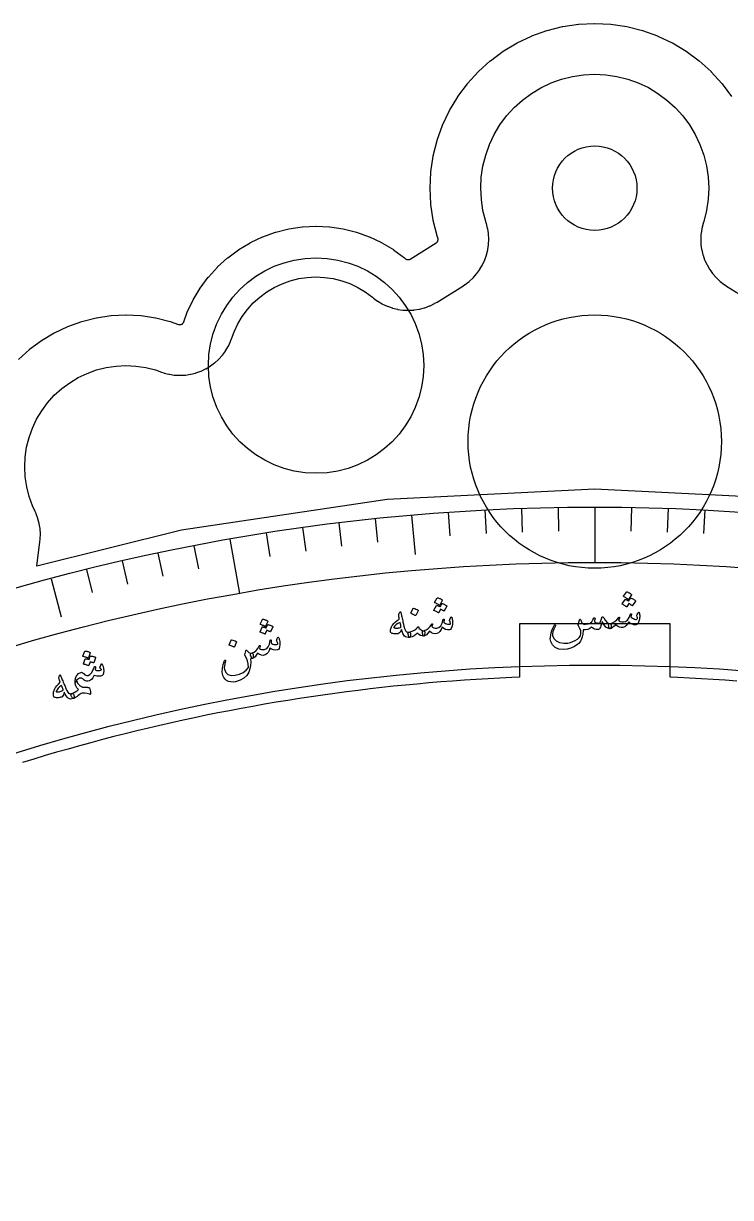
# Model space of a CAD drawing. Header units: millimetres. Extents: x -150 to 150, y -150 to 184.
# Drawn here: x -40.6 to 9.6, y 100.2 to 183.6 of the extents above; entities that cross this region are included whole.
import ezdxf

# ---------------------------------------------------------------- set-up
doc = ezdxf.new("R2010")
doc.units = ezdxf.units.MM
for name, color, linetype in [('CUT_INNER', 6, 'Continuous'), ('CUT_OUTER', 1, 'Continuous'), ('ENGRAVE', 7, 'Continuous'), ('ENGRAVE_FINE', 8, 'Continuous'), ('TEXT', 5, 'Continuous')]:
    doc.layers.add(name, color=color, linetype=linetype)

msp = doc.modelspace()

# ---------------------------------------------------------------- linework, layer by layer
at = {"layer": 'CUT_INNER'}
msp.add_lwpolyline([(10.0967, 136.8781), (9.2567, 136.9375), (8.4163, 136.9917), (7.5755, 137.0408), (6.7345, 137.0847), (5.8933, 137.1234), (5.35, 137.1451), (5.35, 140.95), (-5.35, 140.95), (-5.35, 137.1451), (-5.8933, 137.1234), (-6.7345, 137.0847), (-7.5755, 137.0408), (-8.4163, 136.9917), (-9.2567, 136.9375), (-10.0967, 136.8781), (-10.9364, 136.8136), (-11.7757, 136.7439), (-12.6145, 136.6691), (-13.4529, 136.5891), (-14.2907, 136.504), (-15.128, 136.4137), (-15.9647, 136.3183), (-16.8009, 136.2178), (-17.6364, 136.1122), (-18.4712, 136.0014), (-19.3053, 135.8855), (-20.1388, 135.7645), (-20.9714, 135.6384), (-21.8033, 135.5071), (-22.6343, 135.3708), (-23.4645, 135.2294), (-24.2938, 135.0828), (-25.1222, 134.9312), (-25.9497, 134.7745), (-26.7761, 134.6128), (-27.6016, 134.446), (-28.426, 134.2741), (-29.2494, 134.0971), (-30.0716, 133.9151), (-30.8928, 133.7281), (-31.7127, 133.536), (-32.5315, 133.3389), (-33.349, 133.1368), (-34.1653, 132.9297), (-34.9803, 132.7175), (-35.794, 132.5004), (-36.6063, 132.2783), (-37.4173, 132.0512), (-38.2268, 131.8191), (-39.0349, 131.5821), (-39.8416, 131.3401), (-40.6467, 131.0931)], dxfattribs=at)
for centre, radius in [((0, 171.8909), 3), ((-19.8, 159.2909), 7.65), ((0, 153.8909), 9)]:
    msp.add_circle(centre, radius, dxfattribs=at)
at = {"layer": 'CUT_OUTER'}
msp.add_lwpolyline([(-40.9313, 159.7326), (-40.1569, 160.4344), (-40.1455, 160.4438), (-39.3061, 161.0664), (-39.2938, 161.0745), (-38.3974, 161.6118), (-38.3844, 161.6188), (-37.4396, 162.0656), (-37.426, 162.0713), (-36.442, 162.4234), (-36.4279, 162.4276), (-35.4141, 162.6816), (-35.3997, 162.6844), (-34.3659, 162.8378), (-34.3512, 162.8392), (-33.3074, 162.8905), (-33.2926, 162.8905), (-32.2488, 162.8392), (-32.2341, 162.8378), (-31.2003, 162.6844), (-31.1859, 162.6816), (-30.1721, 162.4276), (-30.158, 162.4234), (-29.5745, 162.2146), (-29.5463, 162.206), (-29.5174, 162.2003), (-29.4881, 162.1974), (-29.4587, 162.1974), (-29.4294, 162.2003), (-29.4005, 162.206), (-29.3724, 162.2146), (-29.3452, 162.2258), (-29.3192, 162.2397), (-29.2947, 162.2561), (-29.272, 162.2748), (-29.2511, 162.2956), (-29.2325, 162.3183), (-29.2161, 162.3428), (-29.2022, 162.3688), (-29.191, 162.396), (-28.9489, 163.0725), (-28.9433, 163.0861), (-28.5342, 163.9511), (-28.5272, 163.964), (-28.0353, 164.7847), (-28.0272, 164.7969), (-27.4572, 165.5655), (-27.4479, 165.5768), (-26.8053, 166.2858), (-26.7949, 166.2962), (-26.086, 166.9387), (-26.0746, 166.9481), (-25.3061, 167.518), (-25.2938, 167.5262), (-24.4731, 168.0181), (-24.4602, 168.025), (-23.5952, 168.4341), (-23.5816, 168.4398), (-22.6808, 168.7621), (-22.6667, 168.7664), (-21.7385, 168.9989), (-21.7241, 169.0017), (-20.7777, 169.1421), (-20.763, 169.1436), (-19.8074, 169.1905), (-19.7926, 169.1905), (-18.837, 169.1436), (-18.8223, 169.1421), (-17.8759, 169.0017), (-17.8615, 168.9989), (-16.9333, 168.7664), (-16.9192, 168.7621), (-16.0184, 168.4398), (-16.0048, 168.4341), (-15.1398, 168.025), (-15.1269, 168.0181), (-14.3062, 167.5262), (-14.2939, 167.518), (-13.5254, 166.9481), (-13.514, 166.9387), (-13.4616, 166.8912), (-13.4385, 166.8723), (-13.4137, 166.8558), (-13.3873, 166.8418), (-13.3597, 166.8305), (-13.3311, 166.822), (-13.3019, 166.8164), (-13.2722, 166.8137), (-13.2423, 166.814), (-13.2127, 166.8172), (-13.1835, 166.8234), (-13.1551, 166.8325), (-13.1277, 166.8443), (-13.1016, 166.8588), (-11.27, 167.9985), (-11.246, 168.015), (-11.2238, 168.0338), (-11.2036, 168.0546), (-11.1854, 168.0773), (-11.1695, 168.1017), (-11.1561, 168.1275), (-11.1452, 168.1545), (-11.1369, 168.1824), (-11.1315, 168.2109), (-11.1288, 168.2399), (-11.1289, 168.269), (-11.1318, 168.2979), (-11.1375, 168.3264), (-11.146, 168.3542), (-11.1937, 168.4876), (-11.198, 168.5017), (-11.4734, 169.6012), (-11.4763, 169.6156), (-11.6426, 170.7368), (-11.644, 170.7514), (-11.6996, 171.8835), (-11.6996, 171.8982), (-11.644, 173.0303), (-11.6426, 173.045), (-11.4763, 174.1662), (-11.4734, 174.1806), (-11.198, 175.2801), (-11.1937, 175.2941), (-10.8119, 176.3613), (-10.8062, 176.3749), (-10.3216, 177.3996), (-10.3147, 177.4125), (-9.732, 178.3847), (-9.7238, 178.397), (-9.0486, 179.3074), (-9.0393, 179.3187), (-8.2781, 180.1586), (-8.2677, 180.169), (-7.4279, 180.9302), (-7.4165, 180.9395), (-6.5061, 181.6147), (-6.4939, 181.6229), (-5.5217, 182.2056), (-5.5087, 182.2125), (-4.4841, 182.6971), (-4.4705, 182.7028), (-3.4033, 183.0846), (-3.3892, 183.0889), (-2.2897, 183.3643), (-2.2753, 183.3671), (-1.1541, 183.5335), (-1.1394, 183.5349), (-0.0074, 183.5905), (0.0074, 183.5905), (1.1394, 183.5349), (1.1541, 183.5335), (2.2753, 183.3671), (2.2897, 183.3643), (3.3892, 183.0889), (3.4033, 183.0846), (4.4705, 182.7028), (4.4841, 182.6971), (5.5087, 182.2125), (5.5217, 182.2056), (6.4939, 181.6229), (6.5061, 181.6147), (7.4165, 180.9395), (7.4279, 180.9302), (8.2677, 180.169), (8.2781, 180.1586), (9.0393, 179.3187), (9.0486, 179.3074), (9.7238, 178.397)], dxfattribs=at)
at = {"layer": 'ENGRAVE'}
for points in [[(14.7516, 149.7753), (0, 150.5), (-14.7516, 149.7753), (-29.3611, 147.6082), (-39.6288, 145.0363), (-39.411, 146.7788), (-39.3939, 146.9478), (-39.3917, 146.976), (-39.3815, 147.3154), (-39.382, 147.3437), (-39.4039, 147.6825), (-39.407, 147.7107), (-39.4607, 148.0459), (-39.4665, 148.0736), (-39.5515, 148.4024), (-39.5599, 148.4294), (-39.6755, 148.7487), (-39.6864, 148.7748), (-39.7553, 148.93), (-39.9453, 149.3317), (-40.184, 149.9975), (-40.3561, 150.6823), (-40.4602, 151.3807), (-40.4953, 152.086), (-40.4611, 152.7913), (-40.358, 153.4898), (-40.1869, 154.1749), (-39.9495, 154.8399), (-39.648, 155.4784), (-39.2854, 156.0843), (-38.8651, 156.6517), (-38.3913, 157.1753), (-37.8684, 157.6498), (-37.3016, 158.0708), (-36.6962, 158.4343), (-36.058, 158.7366), (-35.3934, 158.9749), (-34.7085, 159.147), (-34.0101, 159.2511), (-33.3049, 159.2862), (-32.5996, 159.252), (-31.9011, 159.1489), (-31.2152, 158.9776), (-30.7834, 158.8236), (-30.6195, 158.7696), (-30.5913, 158.761), (-30.2486, 158.6752), (-30.2198, 158.6695), (-29.8703, 158.6176), (-29.841, 158.6147), (-29.4881, 158.5974), (-29.4587, 158.5974), (-29.1058, 158.6147), (-29.0765, 158.6176), (-28.7271, 158.6695), (-28.6982, 158.6752), (-28.3555, 158.761), (-28.3273, 158.7696), (-27.9947, 158.8886), (-27.9675, 158.8999), (-27.6481, 159.0509), (-27.6222, 159.0648), (-27.3191, 159.2464), (-27.2947, 159.2628), (-27.0109, 159.4732), (-26.9881, 159.4919), (-26.7264, 159.7292), (-26.7056, 159.75), (-26.4683, 160.0118), (-26.4496, 160.0345), (-26.2392, 160.3183), (-26.2228, 160.3428), (-26.0412, 160.6458), (-26.0273, 160.6717), (-25.8763, 160.9911), (-25.865, 161.0183), (-25.8014, 161.1832), (-25.6185, 161.6945), (-25.3542, 162.2543), (-25.0369, 162.7845), (-24.6693, 163.281), (-24.2548, 163.739), (-23.7973, 164.1542), (-23.3014, 164.5226), (-22.7717, 164.8406), (-22.2134, 165.1052), (-21.6319, 165.3137), (-21.0327, 165.4643), (-20.4217, 165.5554), (-19.8047, 165.5862), (-19.1876, 165.5563), (-18.5764, 165.4661), (-17.977, 165.3165), (-17.3952, 165.1088), (-16.8365, 164.845), (-16.3064, 164.5278), (-15.7803, 164.1383), (-15.7436, 164.1069), (-15.7206, 164.088), (-15.4328, 163.8752), (-15.408, 163.8586), (-15.1006, 163.6754), (-15.0742, 163.6615), (-14.7501, 163.5097), (-14.7225, 163.4984), (-14.3849, 163.3795), (-14.3563, 163.3711), (-14.0086, 163.2863), (-13.9793, 163.2807), (-13.6249, 163.2309), (-13.5952, 163.2282), (-13.2376, 163.2139), (-13.2078, 163.2142), (-12.8505, 163.2354), (-12.8209, 163.2386), (-12.4675, 163.2952), (-12.4383, 163.3014), (-12.0923, 163.3928), (-12.0639, 163.4018), (-11.7286, 163.5271), (-11.7012, 163.5389), (-11.3801, 163.6969), (-11.354, 163.7114), (-11.1997, 163.8022), (-9.3681, 164.9419), (-9.2222, 165.0376), (-9.1982, 165.0542), (-8.9211, 165.2664), (-8.8989, 165.2852), (-8.6437, 165.5232), (-8.6234, 165.5441), (-8.3924, 165.8057), (-8.3743, 165.8284), (-8.1697, 166.1112), (-8.1538, 166.1356), (-7.9776, 166.4368), (-7.9642, 166.4626), (-7.8179, 166.7795), (-7.8071, 166.8065), (-7.6922, 167.1361), (-7.684, 167.164), (-7.6016, 167.5031), (-7.5961, 167.5317), (-7.547, 167.8772), (-7.5443, 167.9062), (-7.5288, 168.2548), (-7.5289, 168.2839), (-7.5473, 168.6325), (-7.5502, 168.6614), (-7.6022, 169.0065), (-7.608, 169.035), (-7.6932, 169.3735), (-7.7016, 169.4013), (-7.7422, 169.524), (-7.9388, 170.3066), (-8.0558, 171.0923), (-8.0953, 171.8858), (-8.0568, 172.6793), (-7.9407, 173.4652), (-7.7482, 174.236), (-7.481, 174.9841), (-7.1418, 175.7025), (-6.7338, 176.3842), (-6.261, 177.0225), (-5.7278, 177.6115), (-5.1395, 178.1454), (-4.5017, 178.619), (-3.8206, 179.0279), (-3.1026, 179.368), (-2.3548, 179.6361), (-1.5843, 179.8296), (-0.7985, 179.9467), (-0.0051, 179.9862), (0.7884, 179.9477), (1.5743, 179.8316), (2.3451, 179.6391), (3.0932, 179.3719), (3.8116, 179.0327), (4.4933, 178.6247), (5.1317, 178.1519), (5.7206, 177.6187), (6.2545, 177.0304), (6.7282, 176.3926), (7.137, 175.7115), (7.4771, 174.9935), (7.7452, 174.2457), (7.9388, 173.4752), (8.0558, 172.6894), (8.0953, 171.896), (8.0568, 171.1025), (7.9407, 170.3166), (7.7455, 169.5349), (7.7016, 169.4013), (7.6932, 169.3735), (7.608, 169.035), (7.6022, 169.0065), (7.5502, 168.6614), (7.5473, 168.6325), (7.5289, 168.2839), (7.5288, 168.2548), (7.5443, 167.9062), (7.547, 167.8772), (7.5961, 167.5317), (7.6016, 167.5031), (7.684, 167.164), (7.6922, 167.1361), (7.8071, 166.8065), (7.8179, 166.7795), (7.9642, 166.4626), (7.9776, 166.4368), (8.1538, 166.1356), (8.1697, 166.1112), (8.3743, 165.8284), (8.3924, 165.8057), (8.6234, 165.5441), (8.6437, 165.5232), (8.8989, 165.2852), (8.9211, 165.2664), (9.1982, 165.0542), (9.2222, 165.0376), (9.3681, 164.9419), (11.1997, 163.8022)], [(-13.0067, 148.6671), (-12.7622, 145.8728)], [(0, 149.235), (0, 145.308)], [(-25.9144, 146.9678), (-25.2325, 143.1004)], [(-38.6249, 144.1499), (-37.8989, 141.4405)]]:
    msp.add_lwpolyline(points, dxfattribs=at)
for radius in [149.235, 145.308, 138.015]:
    msp.add_circle((0, 0), radius, dxfattribs=at)
at = {"layer": 'ENGRAVE_FINE'}
for points in [[(-10.4101, 148.8715), (-10.2927, 147.1926)], [(-7.8104, 149.0305), (-7.7223, 147.3498)], [(-5.2082, 149.1441), (-5.1495, 147.4621)], [(-2.6045, 149.2123), (-2.5751, 147.5295)], [(2.6045, 149.2123), (2.5751, 147.5295)], [(5.2082, 149.1441), (5.1495, 147.4621)], [(7.8104, 149.0305), (7.7223, 147.3498)], [(-20.7695, 147.7827), (-20.5353, 146.116)], [(-18.1872, 148.1226), (-17.9821, 146.4522)], [(-15.5993, 148.4175), (-15.4234, 146.7437)], [(-23.3455, 147.3977), (-23.0822, 145.7354)], [(-31.0277, 145.9739), (-30.6778, 144.3276)], [(-28.4754, 146.4931), (-28.1542, 144.8411)], [(-33.5706, 145.4101), (-33.192, 143.7703)], [(-36.1032, 144.8021), (-35.6961, 143.1691)]]:
    msp.add_lwpolyline(points, dxfattribs=at)
at = {"layer": 'TEXT'}
for points in [[(-11.1885, 142.7808), (-11.1836, 142.7864), (-11.1764, 142.7901), (-11.167, 142.7919), (-11.1552, 142.7918), (-11.1123, 142.7796), (-11.0706, 142.7658), (-11.0301, 142.7502), (-10.9909, 142.733), (-10.9525, 142.7139), (-10.9148, 142.6926), (-10.8778, 142.6691), (-10.8414, 142.6435), (-10.8321, 142.6339), (-10.8271, 142.6246), (-10.8265, 142.6154), (-10.83, 142.6065), (-11.0085, 142.273), (-11.0155, 142.2667), (-11.0249, 142.2654), (-11.0369, 142.2692), (-11.0514, 142.2781), (-11.0639, 142.2856), (-11.0836, 142.2966), (-11.1105, 142.3114), (-11.1446, 142.3297), (-11.1865, 142.3517), (-11.2366, 142.3772), (-11.2949, 142.4063), (-11.3616, 142.4389), (-11.3705, 142.4444), (-11.3753, 142.4504), (-11.3758, 142.4567), (-11.372, 142.4633)], [(2.5525, 142.7594), (2.5579, 142.7645), (2.5654, 142.7675), (2.5749, 142.7684), (2.5865, 142.7671), (2.628, 142.7509), (2.668, 142.7331), (2.7067, 142.7138), (2.744, 142.6929), (2.7802, 142.6701), (2.8156, 142.6453), (2.8502, 142.6184), (2.8838, 142.5894), (2.8903, 142.5806), (2.893, 142.5714), (2.892, 142.5617), (2.8873, 142.5516), (2.6783, 142.2368), (2.6726, 142.2327), (2.6645, 142.2328), (2.6537, 142.2372), (2.6404, 142.2459), (2.6317, 142.2518), (2.618, 142.261), (2.5994, 142.2734), (2.5758, 142.289), (2.5472, 142.3076), (2.5136, 142.3289), (2.4751, 142.353), (2.4316, 142.3797), (2.28, 142.1472), (2.2725, 142.1416), (2.263, 142.1412), (2.2515, 142.1461), (2.2379, 142.1563), (2.2262, 142.1648), (2.2077, 142.1777), (2.1823, 142.1949), (2.1502, 142.2164), (2.1108, 142.2421), (2.0635, 142.2722), (2.0083, 142.3065), (1.9452, 142.3452), (1.9387, 142.3516), (1.9358, 142.3579), (1.9367, 142.3642), (1.9413, 142.3704), (2.1528, 142.6695), (2.1582, 142.6746), (2.1657, 142.6777), (2.1752, 142.6786), (2.1868, 142.6773), (2.2162, 142.666), (2.2452, 142.6539), (2.274, 142.641), (2.3025, 142.6273), (2.3304, 142.6125), (2.3575, 142.5965), (2.3838, 142.5791), (2.4093, 142.5605)], [(2.2671, 143.2005), (2.2725, 143.2057), (2.28, 143.2087), (2.2896, 143.2096), (2.3012, 143.2084), (2.3428, 143.1922), (2.383, 143.1745), (2.4219, 143.1553), (2.4594, 143.1344), (2.4957, 143.1118), (2.5313, 143.087), (2.566, 143.0602), (2.5998, 143.0312), (2.6081, 143.0209), (2.6122, 143.0111), (2.612, 143.0019), (2.6076, 142.9933), (2.3986, 142.6781), (2.3911, 142.6725), (2.3815, 142.6721), (2.37, 142.677), (2.3564, 142.6872), (2.3446, 142.6958), (2.326, 142.7087), (2.3006, 142.7259), (2.2684, 142.7474), (2.2288, 142.7732), (2.1814, 142.8033), (2.126, 142.8377), (2.0627, 142.8764), (2.0543, 142.8828), (2.0501, 142.8891), (2.0502, 142.8954), (2.0546, 142.9017)], [(-13.8435, 141.7681), (-13.8213, 141.7966), (-13.8022, 141.8016), (-13.7861, 141.7832), (-13.773, 141.7412), (-13.7676, 141.7157), (-13.7596, 141.6804), (-13.7491, 141.6353), (-13.7361, 141.5804), (-13.7208, 141.5153), (-13.7034, 141.4392), (-13.6838, 141.3524), (-13.6622, 141.2546), (-13.6409, 141.1586), (-13.6219, 141.0725), (-13.6052, 140.9966), (-13.5908, 140.9307), (-13.5787, 140.8751), (-13.5689, 140.83), (-13.5615, 140.7956), (-13.5565, 140.7717), (-13.5204, 140.6216), (-13.4783, 140.5063), (-13.4301, 140.4259), (-13.3758, 140.3802), (-13.3391, 140.364), (-13.2957, 140.3552), (-13.2457, 140.3538), (-13.189, 140.36), (-13.1549, 140.3576), (-13.1276, 140.3436), (-13.1071, 140.3179), (-13.0934, 140.2804), (-13.0854, 140.2346), (-13.0826, 140.1877), (-13.085, 140.1398), (-13.0925, 140.0909), (-13.104, 140.0488), (-13.118, 140.0169), (-13.1346, 139.9953), (-13.1537, 139.9841), (-13.2626, 139.9748), (-13.3582, 139.9858), (-13.4405, 140.0169), (-13.5097, 140.0682), (-13.5714, 140.1473), (-13.6263, 140.2539), (-13.6746, 140.388), (-13.7161, 140.5497), (-13.7652, 140.444), (-13.8174, 140.3596), (-13.8727, 140.2964), (-13.931, 140.2545), (-13.98, 140.2368), (-14.0385, 140.2259), (-14.1067, 140.222), (-14.1844, 140.2249), (-14.2672, 140.235), (-14.3372, 140.2494), (-14.3946, 140.2683), (-14.4394, 140.2917), (-14.4767, 140.3224), (-14.5028, 140.3558), (-14.5176, 140.3919), (-14.5211, 140.4309), (-14.5164, 140.4804), (-14.5056, 140.5358), (-14.4885, 140.5971), (-14.4651, 140.6644), (-14.4383, 140.7322), (-14.4143, 140.7866), (-14.3932, 140.8275), (-14.3749, 140.855), (-14.2693, 140.97), (-14.1525, 141.0798), (-14.0244, 141.1843), (-13.8851, 141.2835), (-13.8984, 141.363), (-13.9092, 141.4318), (-13.9173, 141.4898), (-13.9227, 141.5369), (-13.9242, 141.5768), (-13.9206, 141.613), (-13.9119, 141.6455), (-13.898, 141.6742)], [(-12.8966, 142.0427), (-12.8918, 142.0484), (-12.8847, 142.0522), (-12.8753, 142.0541), (-12.8636, 142.0541), (-12.7787, 142.0286), (-12.6979, 141.9953), (-12.6213, 141.9542), (-12.5488, 141.9054), (-12.5415, 141.8976), (-12.5378, 141.8895), (-12.5379, 141.8811), (-12.5416, 141.8723), (-12.7109, 141.5371), (-12.7176, 141.5289), (-12.7269, 141.5262), (-12.7388, 141.5291), (-12.7533, 141.5375), (-12.7659, 141.5448), (-12.7856, 141.5557), (-12.8126, 141.5701), (-12.8468, 141.5881), (-12.8887, 141.6095), (-12.9389, 141.6344), (-12.9974, 141.6628), (-13.0642, 141.6946), (-13.0732, 141.7001), (-13.078, 141.7059), (-13.0786, 141.7122), (-13.0749, 141.7188)], [(-10.8629, 142.3684), (-10.858, 142.374), (-10.8509, 142.3777), (-10.8415, 142.3795), (-10.8298, 142.3793), (-10.787, 142.367), (-10.7455, 142.3531), (-10.7051, 142.3374), (-10.666, 142.3201), (-10.6278, 142.3009), (-10.5903, 142.2795), (-10.5534, 142.256), (-10.5171, 142.2303), (-10.5099, 142.2221), (-10.5063, 142.2132), (-10.5064, 142.2035), (-10.5101, 142.1929), (-10.6887, 141.8599), (-10.6939, 141.8553), (-10.702, 141.8547), (-10.7131, 141.858), (-10.7272, 141.8654), (-10.7364, 141.8705), (-10.7509, 141.8783), (-10.7706, 141.8889), (-10.7956, 141.9023), (-10.8258, 141.9181), (-10.8612, 141.9362), (-10.9018, 141.9565), (-10.9476, 141.979), (-11.0768, 141.7333), (-11.0837, 141.727), (-11.0931, 141.7257), (-11.105, 141.7295), (-11.1195, 141.7384), (-11.132, 141.7458), (-11.1516, 141.7569), (-11.1784, 141.7716), (-11.2124, 141.79), (-11.2541, 141.8119), (-11.3041, 141.8374), (-11.3623, 141.8664), (-11.4287, 141.899), (-11.4358, 141.9047), (-11.4392, 141.9108), (-11.4389, 141.9171), (-11.4349, 141.9237), (-11.2524, 142.2413), (-11.2475, 142.247), (-11.2404, 142.2507), (-11.231, 142.2525), (-11.2193, 142.2523), (-11.189, 142.2438), (-11.1589, 142.2345), (-11.1291, 142.2243), (-11.0994, 142.2134), (-11.0702, 142.2013), (-11.0417, 142.1879), (-11.0139, 142.1731), (-10.9868, 142.1569)], [(-23.6068, 141.2595), (-23.6025, 141.2656), (-23.5956, 141.2699), (-23.5864, 141.2725), (-23.5747, 141.2734), (-23.5309, 141.265), (-23.4881, 141.2548), (-23.4464, 141.2429), (-23.4058, 141.2292), (-23.3659, 141.2135), (-23.3265, 141.1955), (-23.2876, 141.1754), (-23.249, 141.153), (-23.239, 141.1443), (-23.2332, 141.1354), (-23.2318, 141.1264), (-23.2345, 141.1172), (-23.3833, 140.7694), (-23.3896, 140.7625), (-23.3989, 140.7604), (-23.4112, 140.7632), (-23.4264, 140.7707), (-23.4395, 140.777), (-23.4601, 140.7864), (-23.4882, 140.7987), (-23.5238, 140.814), (-23.5674, 140.8323), (-23.6195, 140.8533), (-23.6802, 140.8772), (-23.7494, 140.9038), (-23.7588, 140.9086), (-23.7641, 140.9141), (-23.7651, 140.9203), (-23.762, 140.9272)], [(-13.8307, 141.0317), (-13.9773, 140.9648), (-14.0995, 140.8881), (-14.1974, 140.8015), (-14.271, 140.7053), (-14.2753, 140.6927), (-14.2739, 140.6818), (-14.2669, 140.6725), (-14.2542, 140.6648), (-14.2088, 140.6506), (-14.1602, 140.6411), (-14.1083, 140.6364), (-14.0533, 140.6366), (-13.995, 140.6414), (-13.9335, 140.6511), (-13.8689, 140.6655), (-13.8009, 140.6847), (-13.7906, 140.6892), (-13.7799, 140.6963), (-13.769, 140.706), (-13.7579, 140.7184), (-13.7637, 140.7524), (-13.7705, 140.7878), (-13.7782, 140.8247), (-13.7868, 140.8631), (-13.7964, 140.903), (-13.8069, 140.9444), (-13.8183, 140.9873), (-13.8307, 141.0317)], [(-10.2089, 141.4283), (-10.2002, 141.4353), (-10.1893, 141.434), (-10.1762, 141.4244), (-10.1609, 141.4066), (-10.1437, 141.3757), (-10.1291, 141.331), (-10.1173, 141.2725), (-10.1082, 141.2), (-10.101, 141.1175), (-10.0996, 141.0366), (-10.1042, 140.9574), (-10.1147, 140.8799), (-10.1505, 140.728), (-10.1944, 140.6176), (-10.2465, 140.5486), (-10.3069, 140.5211), (-10.4542, 140.5189), (-10.5929, 140.5471), (-10.7229, 140.6059), (-10.8444, 140.6952), (-10.9107, 140.5346), (-10.9941, 140.4069), (-11.0945, 140.312), (-11.2121, 140.2497), (-11.3389, 140.228), (-11.4708, 140.2499), (-11.6079, 140.3154), (-11.7504, 140.4246), (-11.8461, 140.2784), (-11.9429, 140.1715), (-12.0407, 140.1039), (-12.1399, 140.0756), (-12.1611, 140.0854), (-12.1833, 140.1182), (-12.2065, 140.1741), (-12.2307, 140.253), (-12.2439, 140.3319), (-12.2386, 140.3913), (-12.2148, 140.4313), (-12.1725, 140.4518), (-11.9839, 140.5119), (-11.8227, 140.6111), (-11.6887, 140.7494), (-11.5819, 140.9269), (-11.5761, 140.9365), (-11.5696, 140.9436), (-11.5623, 140.9482), (-11.5544, 140.9502), (-11.5443, 140.9499), (-11.5352, 140.9475), (-11.5269, 140.9429), (-11.5195, 140.9362), (-11.5138, 140.914), (-11.5198, 140.8751), (-11.5376, 140.8195), (-11.5671, 140.7471), (-11.5165, 140.6973), (-11.4416, 140.6637), (-11.3422, 140.6462), (-11.2185, 140.6448), (-11.0679, 140.6891), (-10.9422, 140.8044), (-10.8412, 140.9908), (-10.7648, 141.2483), (-10.7611, 141.2614), (-10.756, 141.271), (-10.7496, 141.277), (-10.7419, 141.2795), (-10.73, 141.2793), (-10.7196, 141.277), (-10.7105, 141.2724), (-10.7029, 141.2656), (-10.6969, 141.2555), (-10.6929, 141.2453), (-10.6911, 141.2349), (-10.6914, 141.2244), (-10.7199, 141.0455), (-10.6677, 141.0058), (-10.606, 140.9721), (-10.5348, 140.9443), (-10.454, 140.9225), (-10.3761, 140.9101), (-10.3176, 140.9104), (-10.2783, 140.9236), (-10.2584, 140.9495), (-10.254, 140.9871), (-10.2618, 141.0396), (-10.2817, 141.1071), (-10.3138, 141.1894), (-10.3111, 141.2135), (-10.2927, 141.2614), (-10.2587, 141.333), (-10.2089, 141.4283)], [(0.4929, 141.3676), (0.5011, 141.3888), (0.513, 141.4063), (0.5285, 141.4201), (0.5477, 141.4303), (0.5726, 141.4341), (0.597, 141.4248), (0.6207, 141.4024), (0.6439, 141.3669), (0.7468, 141.1942), (0.8519, 141.0711), (0.9591, 140.9978), (1.0688, 140.9742), (1.1215, 140.9607), (1.1541, 140.9169), (1.1665, 140.8429), (1.1589, 140.7386), (1.1448, 140.6763), (1.1246, 140.6319), (1.0983, 140.6053), (1.0659, 140.5967), (0.9188, 140.6273), (0.786, 140.717), (0.6675, 140.8658), (0.563, 141.0736), (0.5545, 141.0923), (0.5453, 141.0978), (0.5356, 141.0903), (0.5253, 141.0696), (0.4759, 140.9151), (0.4334, 140.7909), (0.3979, 140.6972), (0.3693, 140.6338), (0.3408, 140.588), (0.3055, 140.5553), (0.2635, 140.5357), (0.2147, 140.5292), (0.0959, 140.5396), (-0.0188, 140.5745), (-0.1294, 140.6339), (-0.2359, 140.718), (-0.3557, 140.6123), (-0.4942, 140.5432), (-0.6515, 140.5106), (-0.8276, 140.5144), (-0.8327, 140.4042), (-0.841, 140.3003), (-0.8523, 140.2027), (-0.8668, 140.1114), (-0.8845, 140.0261), (-0.9053, 139.9465), (-0.9292, 139.8726), (-0.9562, 139.8045), (-1.0002, 139.7138), (-1.0545, 139.6308), (-1.1191, 139.5556), (-1.1941, 139.4881), (-1.4413, 139.3232), (-1.6978, 139.2059), (-1.9638, 139.1364), (-2.2396, 139.1144), (-2.5567, 139.1537), (-2.8103, 139.2624), (-3.0007, 139.4407), (-3.1279, 139.6889), (-3.148, 139.7768), (-3.1551, 139.8824), (-3.149, 140.0055), (-3.1298, 140.1462), (-3.0947, 140.3015), (-3.0411, 140.4681), (-2.9687, 140.6462), (-2.8776, 140.8356), (-2.8693, 140.8486), (-2.8603, 140.858), (-2.8508, 140.8637), (-2.8406, 140.8657), (-2.827, 140.8647), (-2.8154, 140.861), (-2.8059, 140.8546), (-2.7984, 140.8456), (-2.7935, 140.8349), (-2.7917, 140.8237), (-2.793, 140.8119), (-2.7975, 140.7995), (-2.9033, 140.572), (-2.9715, 140.3815), (-3.0023, 140.228), (-2.9959, 140.1114), (-2.9005, 139.8957), (-2.7369, 139.7328), (-2.5052, 139.6223), (-2.2054, 139.5639), (-2.0575, 139.5603), (-1.9001, 139.5788), (-1.7331, 139.6193), (-1.5564, 139.6817), (-1.3795, 139.7643), (-1.2285, 139.8612), (-1.1033, 139.9723), (-1.004, 140.0979), (-0.9804, 140.2643), (-0.9991, 140.4356), (-1.0601, 140.6119), (-1.1635, 140.7931), (-1.1739, 140.8137), (-1.1795, 140.8338), (-1.1805, 140.8535), (-1.1767, 140.8727), (-1.0832, 141.2216), (-1.0699, 141.2532), (-1.0543, 141.268), (-1.0364, 141.266), (-1.0164, 141.2473), (-0.9893, 141.1966), (-0.9633, 141.1407), (-0.9382, 141.0795), (-0.9143, 141.0131), (-0.8705, 140.9564), (-0.782, 140.9247), (-0.6486, 140.9178), (-0.4705, 140.9355), (-0.3741, 140.9633), (-0.2898, 141.0126), (-0.2174, 141.0832), (-0.1571, 141.1753), (-0.149, 141.1883), (-0.1414, 141.2021), (-0.1344, 141.2167), (-0.1278, 141.232), (-0.1215, 141.2479), (-0.1153, 141.264), (-0.109, 141.2804), (-0.1027, 141.2971), (-0.0899, 141.3285), (-0.0765, 141.3516), (-0.0627, 141.3663), (-0.0482, 141.3726), (-0.0357, 141.3729), (-0.0231, 141.3695), (-0.0105, 141.3624), (0.0021, 141.3516), (0.0126, 141.3404), (0.0189, 141.3275), (0.021, 141.3131), (0.0189, 141.2971), (-0.023, 141.1754), (-0.0283, 141.1385), (-0.023, 141.1073), (-0.0073, 141.0818), (0.0188, 141.0622), (0.1012, 141.0246), (0.1851, 141.0044), (0.2706, 141.0013), (0.3578, 141.0156), (0.3866, 141.0422), (0.4187, 141.1098), (0.4541, 141.2182), (0.4929, 141.3676)], [(3.1154, 141.7621), (3.1247, 141.7682), (3.1355, 141.7658), (3.1476, 141.7551), (3.1611, 141.7359), (3.1754, 141.7036), (3.1856, 141.6577), (3.1919, 141.5983), (3.1942, 141.5253), (3.1937, 141.4425), (3.1874, 141.3619), (3.1754, 141.2834), (3.1577, 141.2073), (3.1078, 141.0594), (3.0537, 140.9536), (2.9953, 140.8898), (2.9327, 140.868), (2.7857, 140.8797), (2.6503, 140.9208), (2.5264, 140.9916), (2.4138, 141.0919), (2.3327, 140.9382), (2.2378, 140.8189), (2.1289, 140.7338), (2.006, 140.6829), (1.8777, 140.6731), (1.7484, 140.7073), (1.6181, 140.7854), (1.4864, 140.9075), (1.3774, 140.7709), (1.2711, 140.6736), (1.1673, 140.6155), (1.0659, 140.5967), (1.0457, 140.6083), (1.0266, 140.6431), (1.0088, 140.7009), (0.9921, 140.7818), (0.9864, 140.8615), (0.9973, 140.9202), (1.0248, 140.9578), (1.0688, 140.9742), (1.2621, 141.0164), (1.4319, 141.1), (1.5783, 141.2251), (1.7013, 141.3917), (1.708, 141.4008), (1.7152, 141.4073), (1.7228, 141.4111), (1.731, 141.4124), (1.7409, 141.4112), (1.7498, 141.4079), (1.7576, 141.4026), (1.7643, 141.3952), (1.768, 141.3726), (1.7583, 141.3344), (1.7354, 141.2807), (1.6992, 141.2114), (1.7449, 141.157), (1.8163, 141.1166), (1.9136, 141.0898), (2.0367, 141.0768), (2.1908, 141.1068), (2.3268, 141.2098), (2.4448, 141.3858), (2.545, 141.635), (2.55, 141.6478), (2.5559, 141.6568), (2.5628, 141.6622), (2.5708, 141.6639), (2.5826, 141.6627), (2.5927, 141.6593), (2.6013, 141.6539), (2.6083, 141.6465), (2.6133, 141.6359), (2.6163, 141.6253), (2.6172, 141.6148), (2.6159, 141.6044), (2.5707, 141.429), (2.6189, 141.3845), (2.6772, 141.3452), (2.7455, 141.3108), (2.8238, 141.2815), (2.9002, 141.2618), (2.9586, 141.2567), (2.9989, 141.2661), (3.0211, 141.29), (3.029, 141.327), (3.0262, 141.3801), (3.0127, 141.4491), (2.9885, 141.534), (2.9935, 141.5578), (3.0163, 141.6037), (3.0569, 141.6718), (3.1154, 141.7621)], [(-23.2465, 140.8771), (-23.2422, 140.8831), (-23.2354, 140.8874), (-23.2261, 140.89), (-23.2145, 140.8909), (-23.1708, 140.8824), (-23.1282, 140.8721), (-23.0866, 140.8601), (-23.0462, 140.8462), (-23.0064, 140.8304), (-22.9672, 140.8124), (-22.9283, 140.7921), (-22.89, 140.7697), (-22.8821, 140.7622), (-22.8777, 140.7536), (-22.8769, 140.7439), (-22.8797, 140.7331), (-23.0286, 140.3857), (-23.0333, 140.3807), (-23.0414, 140.3794), (-23.0528, 140.3818), (-23.0674, 140.3879), (-23.0771, 140.3921), (-23.0922, 140.3987), (-23.1127, 140.4075), (-23.1388, 140.4186), (-23.1702, 140.4318), (-23.2071, 140.4467), (-23.2493, 140.4634), (-23.2969, 140.4818), (-23.4041, 140.2258), (-23.4105, 140.2189), (-23.4198, 140.2168), (-23.432, 140.2196), (-23.4471, 140.2271), (-23.4602, 140.2334), (-23.4808, 140.2428), (-23.5088, 140.2551), (-23.5442, 140.2704), (-23.5877, 140.2886), (-23.6397, 140.3097), (-23.7001, 140.3335), (-23.7692, 140.3601), (-23.7767, 140.3652), (-23.7806, 140.3709), (-23.7809, 140.3773), (-23.7775, 140.3842), (-23.6234, 140.7165), (-23.6191, 140.7226), (-23.6123, 140.7269), (-23.603, 140.7295), (-23.5914, 140.7304), (-23.5605, 140.7246), (-23.5297, 140.7179), (-23.4991, 140.7104), (-23.4686, 140.702), (-23.4385, 140.6926), (-23.4089, 140.6817), (-23.3799, 140.6693), (-23.3515, 140.6556)], [(-12.1725, 140.4518), (-12.1385, 140.4439), (-12.1133, 140.4348), (-12.0969, 140.4244), (-12.0893, 140.4126), (-12.0846, 140.3941), (-12.0816, 140.3712), (-12.0803, 140.3439), (-12.0807, 140.3123), (-12.0879, 140.2104), (-12.1001, 140.137), (-12.1175, 140.092), (-12.1399, 140.0756), (-12.2535, 140.0818), (-12.3699, 140.1197), (-12.4893, 140.1894), (-12.6116, 140.2909), (-12.7095, 140.1791), (-12.8325, 140.0908), (-12.9805, 140.0258), (-13.1537, 139.9841), (-13.173, 139.9862), (-13.1894, 139.9965), (-13.203, 140.015), (-13.2136, 140.0416), (-13.2634, 140.2139), (-13.2689, 140.2331), (-13.2694, 140.2544), (-13.2648, 140.2778), (-13.2551, 140.3032), (-13.2431, 140.3233), (-13.2281, 140.3394), (-13.21, 140.3517), (-13.189, 140.36), (-12.9816, 140.4109), (-12.8138, 140.4832), (-12.6857, 140.577), (-12.5972, 140.6923), (-12.587, 140.708), (-12.5744, 140.7196), (-12.5593, 140.7273), (-12.5417, 140.731), (-12.5251, 140.7301), (-12.5127, 140.7241), (-12.5046, 140.7129), (-12.5008, 140.6967), (-12.4989, 140.6811), (-12.4961, 140.6676), (-12.4925, 140.6564), (-12.488, 140.6473), (-12.4104, 140.5691), (-12.3319, 140.5105), (-12.2526, 140.4714), (-12.1725, 140.4518)], [(-25.8289, 139.7909), (-25.8247, 139.7971), (-25.818, 139.8015), (-25.8089, 139.8042), (-25.7973, 139.8053), (-25.7107, 139.7877), (-25.6274, 139.7619), (-25.5476, 139.728), (-25.4711, 139.686), (-25.4631, 139.6789), (-25.4587, 139.6712), (-25.458, 139.6628), (-25.4609, 139.6538), (-25.598, 139.3045), (-25.6039, 139.2957), (-25.6129, 139.2922), (-25.6249, 139.294), (-25.6401, 139.3011), (-25.6533, 139.3072), (-25.6739, 139.3162), (-25.702, 139.3281), (-25.7376, 139.3428), (-25.7812, 139.3603), (-25.8333, 139.3806), (-25.894, 139.4034), (-25.9632, 139.429), (-25.9726, 139.4336), (-25.9779, 139.439), (-25.9791, 139.4452), (-25.9761, 139.4522)], [(-22.5129, 139.9977), (-22.5049, 140.0054), (-22.4939, 140.005), (-22.48, 139.9966), (-22.4633, 139.9802), (-22.4434, 139.951), (-22.425, 139.9077), (-22.4081, 139.8504), (-22.3927, 139.7791), (-22.3783, 139.6975), (-22.3699, 139.617), (-22.3676, 139.5378), (-22.3712, 139.4596), (-22.3936, 139.3052), (-22.4278, 139.1914), (-22.4737, 139.1181), (-22.5314, 139.0854), (-22.678, 139.0703), (-22.8186, 139.0864), (-22.9533, 139.1336), (-23.0821, 139.2119), (-23.1341, 139.0462), (-23.206, 138.9117), (-23.2978, 138.8083), (-23.4095, 138.7361), (-23.5339, 138.7033), (-23.6672, 138.7136), (-23.8095, 138.7669), (-23.961, 138.8633), (-24.0436, 138.7093), (-24.1306, 138.5944), (-24.2222, 138.5185), (-24.3185, 138.4817), (-24.3405, 138.4895), (-24.3655, 138.5202), (-24.3935, 138.5739), (-24.4245, 138.6504), (-24.4445, 138.7278), (-24.4444, 138.7875), (-24.4242, 138.8294), (-24.3838, 138.8535), (-24.2012, 138.9299), (-24.0493, 139.0428), (-23.9279, 139.1922), (-23.837, 139.3783), (-23.832, 139.3885), (-23.8262, 139.3961), (-23.8193, 139.4013), (-23.8115, 139.404), (-23.8015, 139.4046), (-23.7922, 139.403), (-23.7836, 139.3991), (-23.7756, 139.3931), (-23.768, 139.3715), (-23.7706, 139.3322), (-23.7834, 139.2752), (-23.8066, 139.2005), (-23.7518, 139.1553), (-23.6742, 139.1284), (-23.5737, 139.1197), (-23.4503, 139.1291), (-23.3042, 139.1863), (-23.189, 139.3122), (-23.1047, 139.5066), (-23.051, 139.7698), (-23.0485, 139.7833), (-23.0443, 139.7933), (-23.0384, 139.7998), (-23.0309, 139.8029), (-23.0191, 139.8038), (-23.0085, 139.8024), (-22.9991, 139.7986), (-22.9909, 139.7925), (-22.984, 139.783), (-22.9792, 139.7732), (-22.9764, 139.763), (-22.9758, 139.7525), (-22.9886, 139.5718), (-22.9331, 139.5368), (-22.8687, 139.5086), (-22.7953, 139.4871), (-22.713, 139.4724), (-22.6343, 139.4668), (-22.576, 139.4723), (-22.5381, 139.4888), (-22.5205, 139.5163), (-22.5194, 139.5542), (-22.5317, 139.6059), (-22.5575, 139.6713), (-22.5966, 139.7505), (-22.596, 139.7748), (-22.5819, 139.8241), (-22.5542, 139.8984), (-22.5129, 139.9977)], [(-36.2347, 138.9925), (-36.2309, 138.9989), (-36.2244, 139.0039), (-36.2154, 139.0073), (-36.2038, 139.0092), (-36.1593, 139.0048), (-36.1157, 138.9986), (-36.073, 138.9904), (-36.0312, 138.9804), (-35.99, 138.9683), (-35.949, 138.954), (-35.9083, 138.9375), (-35.8679, 138.9187), (-35.8571, 138.9109), (-35.8505, 138.9026), (-35.8482, 138.8937), (-35.8502, 138.8842), (-35.9678, 138.5244), (-35.9736, 138.517), (-35.9827, 138.5141), (-35.9952, 138.5157), (-36.011, 138.5219), (-36.0247, 138.527), (-36.0461, 138.5344), (-36.0753, 138.5442), (-36.1122, 138.5562), (-36.1573, 138.5705), (-36.2113, 138.5867), (-36.274, 138.605), (-36.3455, 138.6253), (-36.3553, 138.6293), (-36.361, 138.6343), (-36.3626, 138.6404), (-36.3601, 138.6475)], [(-35.8408, 138.644), (-35.837, 138.6504), (-35.8306, 138.6553), (-35.8216, 138.6587), (-35.81, 138.6606), (-35.7657, 138.6561), (-35.7222, 138.6497), (-35.6796, 138.6415), (-35.638, 138.6313), (-35.5969, 138.6191), (-35.556, 138.6047), (-35.5155, 138.5881), (-35.4752, 138.5691), (-35.4666, 138.5624), (-35.4615, 138.5542), (-35.4599, 138.5446), (-35.4617, 138.5336), (-35.5795, 138.1742), (-35.5838, 138.1688), (-35.5917, 138.1667), (-35.6033, 138.1681), (-35.6185, 138.1728), (-35.6285, 138.1762), (-35.6442, 138.1814), (-35.6655, 138.1883), (-35.6925, 138.1971), (-35.7251, 138.2073), (-35.7632, 138.2189), (-35.8069, 138.2317), (-35.8561, 138.2457), (-35.9404, 137.9811), (-35.9461, 137.9736), (-35.9552, 137.9707), (-35.9676, 137.9723), (-35.9835, 137.9785), (-35.9971, 137.9836), (-36.0184, 137.9911), (-36.0475, 138.0008), (-36.0843, 138.0129), (-36.1293, 138.0271), (-36.1831, 138.0434), (-36.2456, 138.0617), (-36.3169, 138.082), (-36.3249, 138.0864), (-36.3293, 138.0917), (-36.3302, 138.098), (-36.3274, 138.1053), (-36.203, 138.4502), (-36.1992, 138.4566), (-36.1928, 138.4615), (-36.1838, 138.4649), (-36.1723, 138.4669), (-36.1409, 138.4638), (-36.1096, 138.4599), (-36.0783, 138.4552), (-36.0471, 138.4496), (-36.0162, 138.4429), (-35.9857, 138.4347), (-35.9556, 138.4251), (-35.926, 138.4139)], [(-24.789, 139.0289), (-24.7796, 139.054), (-24.766, 139.0671), (-24.7481, 139.0682), (-24.7259, 139.0572), (-24.7127, 139.0473), (-24.6974, 139.0346), (-24.68, 139.019), (-24.6606, 139.0006), (-24.6393, 138.9796), (-24.6165, 138.9562), (-24.5923, 138.9304), (-24.5666, 138.9022), (-24.5314, 138.8731), (-24.4892, 138.8552), (-24.44, 138.8487), (-24.3838, 138.8535), (-24.3442, 138.8549), (-24.312, 138.8438), (-24.2872, 138.8201), (-24.2697, 138.7841), (-24.2597, 138.7435), (-24.2558, 138.6981), (-24.2579, 138.648), (-24.266, 138.5931), (-24.2766, 138.5465), (-24.2889, 138.5124), (-24.3029, 138.4908), (-24.3185, 138.4817), (-24.4459, 138.4592), (-24.4314, 138.2173), (-24.4488, 137.9794), (-24.4977, 137.7455), (-24.5781, 137.5154), (-24.7202, 137.2757), (-24.9248, 137.082), (-25.1918, 136.934), (-25.5215, 136.8314), (-25.6969, 136.8071), (-25.8599, 136.8148), (-26.0107, 136.8545), (-26.1493, 136.9263), (-26.2664, 137.0233), (-26.3563, 137.1376), (-26.4192, 137.2694), (-26.4548, 137.4188), (-26.462, 137.5022), (-26.4616, 137.5942), (-26.4535, 137.695), (-26.4378, 137.8044), (-26.415, 137.9224), (-26.3855, 138.0488), (-26.3492, 138.1837), (-26.3063, 138.3271), (-26.3016, 138.3392), (-26.2954, 138.3484), (-26.2876, 138.3547), (-26.2781, 138.3581), (-26.2646, 138.3596), (-26.2527, 138.3586), (-26.2425, 138.3552), (-26.2339, 138.3494), (-26.2259, 138.3394), (-26.2223, 138.327), (-26.2229, 138.3122), (-26.2279, 138.295), (-26.2807, 138.0979), (-26.3125, 137.9362), (-26.3234, 137.81), (-26.3135, 137.7193), (-26.2161, 137.4888), (-26.0573, 137.3399), (-25.8372, 137.2724), (-25.5557, 137.2859), (-25.2422, 137.3665), (-24.9784, 137.4869), (-24.7643, 137.6474), (-24.5996, 137.8482), (-24.621, 138.0913), (-24.6658, 138.3084), (-24.7341, 138.4994), (-24.8259, 138.6644), (-24.8411, 138.6885), (-24.8517, 138.7077), (-24.8577, 138.7218), (-24.8591, 138.7309)], [(-36.8234, 136.8663), (-36.8394, 136.8376), (-36.8527, 136.8172), (-36.8633, 136.8051), (-36.8712, 136.8013), (-36.8962, 136.8082), (-36.9129, 136.8227), (-36.9214, 136.8448), (-36.9215, 136.8747), (-36.877, 137.1028), (-36.7945, 137.2824), (-36.6743, 137.4134), (-36.5162, 137.4956), (-36.4634, 137.5001), (-36.4058, 137.4826), (-36.3435, 137.4429), (-36.2765, 137.3812), (-36.2127, 137.3234), (-36.1448, 137.2868), (-36.0727, 137.2713), (-35.9964, 137.277), (-35.8686, 137.3356), (-35.7531, 137.4543), (-35.6498, 137.6331), (-35.5584, 137.8721), (-35.5456, 137.8978), (-35.5307, 137.9128), (-35.5135, 137.9169), (-35.494, 137.9103), (-35.4749, 137.8933), (-35.4639, 137.8693), (-35.4608, 137.8384), (-35.4658, 137.8006), (-35.4735, 137.7637), (-35.4785, 137.7356), (-35.4809, 137.7163), (-35.4806, 137.7058), (-35.4688, 137.6769), (-35.4502, 137.6552), (-35.4246, 137.6406), (-35.3923, 137.6333), (-35.2787, 137.6232), (-35.1814, 137.6256), (-35.1004, 137.6406), (-35.0357, 137.6682), (-35.0296, 137.6838), (-35.045, 137.7091), (-35.0819, 137.7441), (-35.1403, 137.7887), (-35.1468, 137.7936), (-35.1506, 137.7991), (-35.1519, 137.8052), (-35.1507, 137.8121), (-35.0643, 138.0894), (-35.0593, 138.0953), (-35.0533, 138.0976), (-35.0465, 138.0964), (-35.0387, 138.0916), (-34.9671, 138.0167), (-34.9176, 137.9102), (-34.89, 137.7723), (-34.8843, 137.6028), (-34.8858, 137.5565), (-34.8888, 137.5134), (-34.893, 137.4735), (-34.8986, 137.4368), (-34.9056, 137.4035), (-34.9141, 137.3739), (-34.9241, 137.348), (-34.9355, 137.3257), (-34.9629, 137.2895), (-35.0005, 137.2616), (-35.0483, 137.2418), (-35.1063, 137.2302), (-35.2411, 137.2216), (-35.3622, 137.2251), (-35.4697, 137.2407), (-35.5635, 137.2684), (-35.5692, 137.2716), (-35.575, 137.2709), (-35.5809, 137.2664), (-35.5869, 137.2581), (-35.6635, 137.1035), (-35.7616, 136.9861), (-35.8811, 136.9058), (-36.0222, 136.8625), (-36.1065, 136.863), (-36.1927, 136.8913), (-36.2809, 136.9471), (-36.371, 137.0306), (-36.4044, 137.059), (-36.4393, 137.0787), (-36.4757, 137.0899), (-36.5137, 137.0925), (-36.606, 137.0769), (-36.6858, 137.0433), (-36.7532, 136.9919), (-36.8081, 136.9226), (-36.8168, 136.9056), (-36.8223, 136.8905), (-36.8245, 136.8774), (-36.8234, 136.8663)], [(-38.0188, 137.2749), (-38.0019, 137.3068), (-37.9839, 137.315), (-37.9648, 137.2996), (-37.9447, 137.2606), (-37.935, 137.2363), (-37.9211, 137.2029), (-37.903, 137.1603), (-37.8808, 137.1085), (-37.8545, 137.047), (-37.8242, 136.9751), (-37.79, 136.8928), (-37.7519, 136.8003), (-37.7144, 136.7093), (-37.6809, 136.6278), (-37.6514, 136.5559), (-37.6259, 136.4934), (-37.6044, 136.4407), (-37.587, 136.3981), (-37.5738, 136.3654), (-37.5647, 136.3427), (-37.5034, 136.2011), (-37.4421, 136.0948), (-37.3808, 136.0238), (-37.3195, 135.9881), (-37.2805, 135.9785), (-37.2362, 135.9773), (-37.1867, 135.9846), (-37.1319, 136.0003), (-37.0979, 136.0039), (-37.0686, 135.9948), (-37.044, 135.973), (-37.024, 135.9384), (-37.0083, 135.8946), (-36.9975, 135.8489), (-36.9916, 135.8014), (-36.9905, 135.7519), (-36.9946, 135.7084), (-37.003, 135.6746), (-37.0156, 135.6505), (-37.0325, 135.6361), (-37.1382, 135.6083), (-37.2342, 135.6026), (-37.3207, 135.6191), (-37.3976, 135.6577), (-37.472, 135.7251), (-37.5445, 135.8206), (-37.6151, 135.9445), (-37.6838, 136.0966), (-37.714, 135.984), (-37.7509, 135.8919), (-37.7945, 135.8202), (-37.8448, 135.7689), (-37.8899, 135.7429), (-37.9457, 135.7222), (-38.0122, 135.7066), (-38.0893, 135.6961), (-38.1725, 135.6918), (-38.244, 135.694), (-38.3038, 135.7027), (-38.3519, 135.718), (-38.394, 135.7418), (-38.4254, 135.7703), (-38.4462, 135.8033), (-38.4563, 135.8411), (-38.4603, 135.8906), (-38.4591, 135.9471), (-38.4528, 136.0105), (-38.4413, 136.0807), (-38.4266, 136.1522), (-38.4123, 136.2099), (-38.3986, 136.2538), (-38.3852, 136.284), (-38.3011, 136.4155), (-38.2049, 136.5438), (-38.0967, 136.6687), (-37.9764, 136.7904), (-38.0033, 136.8664), (-38.0257, 136.9323), (-38.0436, 136.988), (-38.0571, 137.0336), (-38.0655, 137.0726), (-38.0681, 137.1089), (-38.0651, 137.1424), (-38.0564, 137.1731)], [(-36.7999, 136.8596), (-36.7792, 136.8019), (-36.7425, 136.7393), (-36.6898, 136.6717), (-36.6212, 136.5992), (-36.5921, 136.5733), (-36.5629, 136.5497), (-36.5334, 136.5283), (-36.5037, 136.5091), (-36.4738, 136.4921), (-36.4437, 136.4773), (-36.4134, 136.4648), (-36.3828, 136.4545), (-36.3693, 136.4514), (-36.3521, 136.4491), (-36.3314, 136.4474), (-36.307, 136.4465), (-36.2789, 136.4459), (-36.2471, 136.4456), (-36.2116, 136.4454), (-36.1723, 136.4453), (-36.1408, 136.4449), (-36.1112, 136.4436), (-36.0836, 136.4416), (-36.0579, 136.4387), (-36.0337, 136.4352), (-36.0105, 136.4312), (-35.9882, 136.4266), (-35.9668, 136.4216), (-35.9317, 136.4105), (-35.9037, 136.3915), (-35.8829, 136.3648), (-35.8692, 136.3301), (-35.8467, 136.2292), (-35.8306, 136.1386), (-35.8211, 136.0581), (-35.8179, 135.9879), (-35.8196, 135.9593), (-35.8294, 135.9415), (-35.8476, 135.9345), (-35.8739, 135.9384), (-36.0693, 135.9836), (-36.2257, 136.0112), (-36.343, 136.0214), (-36.4211, 136.0144), (-36.4841, 135.991), (-36.5558, 135.9521), (-36.6364, 135.8979), (-36.7257, 135.8281), (-36.7705, 135.7914), (-36.8133, 135.7582), (-36.854, 135.7286), (-36.8927, 135.7024), (-36.9297, 135.68), (-36.9654, 135.6615), (-36.9996, 135.6468), (-37.0325, 135.6361), (-37.0569, 135.6354), (-37.0818, 135.6465), (-37.1073, 135.6695), (-37.1333, 135.7042), (-37.1573, 135.7474), (-37.1756, 135.7916), (-37.1883, 135.8368), (-37.1952, 135.883), (-37.1944, 135.9254), (-37.1835, 135.9591), (-37.1627, 135.984), (-37.1319, 136.0003), (-36.9843, 136.0612), (-36.8605, 136.1263), (-36.7606, 136.1957), (-36.6845, 136.2694), (-36.7916, 136.403), (-36.8661, 136.5485), (-36.9081, 136.7061), (-36.9174, 136.8758), (-36.8932, 136.9819), (-36.8655, 137.0147), (-36.8344, 136.9739), (-36.7999, 136.8596)], [(-37.8796, 136.5517), (-38.0125, 136.4606), (-38.1197, 136.364), (-38.2012, 136.2619), (-38.2572, 136.1544), (-38.2592, 136.1413), (-38.256, 136.1308), (-38.2475, 136.1228), (-38.2337, 136.1174), (-38.1865, 136.1112), (-38.1369, 136.1103), (-38.0851, 136.1146), (-38.0309, 136.1242), (-37.9743, 136.139), (-37.9154, 136.1591), (-37.8542, 136.1844), (-37.7906, 136.215), (-37.7811, 136.2212), (-37.7719, 136.23), (-37.7628, 136.2415), (-37.754, 136.2556), (-37.7655, 136.2881), (-37.7783, 136.3218), (-37.7922, 136.3569), (-37.8073, 136.3932), (-37.8236, 136.4309), (-37.8411, 136.4698), (-37.8598, 136.5101), (-37.8796, 136.5517)]]:
    msp.add_lwpolyline(points, close=True, dxfattribs=at)

doc.saveas('drawing.dxf')
